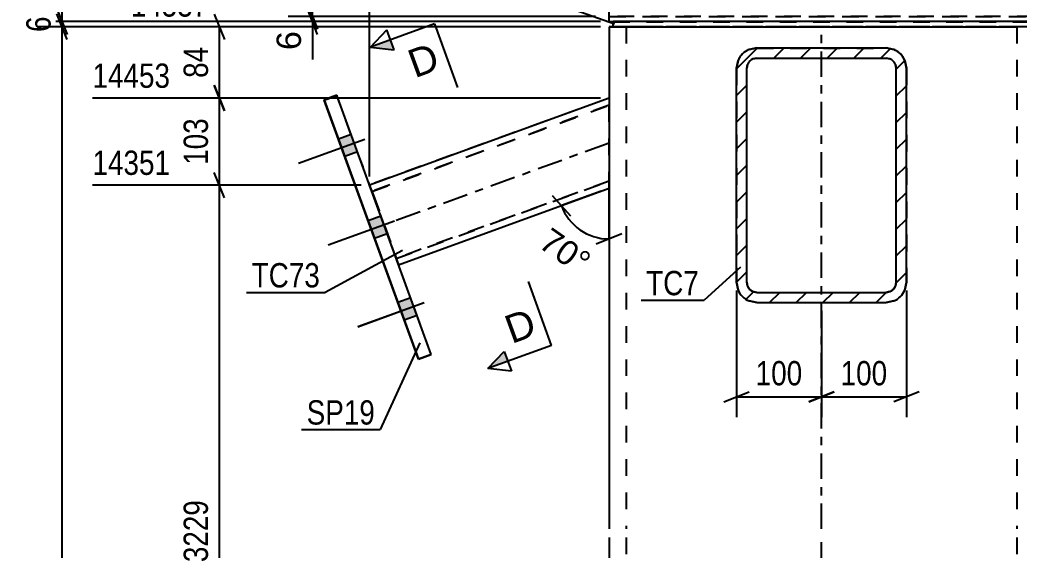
# Model space of a CAD drawing. Header units: millimetres. Extents: x -132 to 462, y -157 to 263.
# Drawn here: x 101.2 to 218.8, y 126.8 to 189.3 of the extents above; entities that cross this region are included whole.
import ezdxf

# ---------------------------------------------------------------- set-up
doc = ezdxf.new("R2010")
doc.units = ezdxf.units.MM
doc.linetypes.add('DXK_LINE_DOT2', pattern=[3.9198, 1.9599, -1.9599])
doc.linetypes.add('DXK_LINE_DOT3', pattern=[5.9187, 2.979, -0.9799, 0.9799, -0.9799])
doc.styles.add('Arial', font='ARIAL.TTF', dxfattribs={"height": 0.2})
doc.styles.add('Arial Narrow', font='ARIALN.TTF', dxfattribs={"height": 0.2})

# ---------------------------------------------------------------- blocks, each defined once
blk = doc.blocks.new('Part-339278202-2233 - 2097')
at = {"linetype": 'Continuous'}
h = blk.add_hatch(dxfattribs=at)
h.set_pattern_fill('', scale=0.7, style=0, pattern_type=0)
h.set_pattern_definition([(45, (185.564, 158.4048), (-1.57154, 1.57154), [])])
h.paths.add_polyline_path([(185.56, 183.6), (185.56, 158.4), (185.75, 157.49), (186.27, 156.71), (187.05, 156.19), (187.96, 156), (203.16, 156), (204.08, 156.19), (204.86, 156.71), (205.38, 157.49), (205.56, 158.4), (205.56, 183.6), (205.38, 184.52), (204.86, 185.3), (204.08, 185.82), (203.16, 186), (187.96, 186), (187.05, 185.82), (186.27, 185.3), (185.75, 184.52)])
h.paths.add_polyline_path([(187.12, 184.45), (187.5, 184.71), (187.96, 184.8), (203.16, 184.8), (203.62, 184.71), (204.01, 184.45), (204.27, 184.06), (204.36, 183.6), (204.36, 158.4), (204.27, 157.95), (204.01, 157.56), (203.62, 157.3), (203.16, 157.2), (187.96, 157.2), (187.5, 157.3), (187.12, 157.56), (186.86, 157.95), (186.76, 158.4), (186.76, 183.6), (186.86, 184.06)])
at = {"color": 7, "linetype": 'DXK_LINE_DOT2'}
for p, q in [((187.05, 185.82), (187.96, 186)), ((187.96, 186), (203.16, 186)), ((187.96, 186), (187.96, 186)), ((203.16, 186), (203.16, 186)), ((203.16, 186), (204.08, 185.82)), ((185.56, 183.6), (185.75, 184.52)), ((185.56, 183.6), (185.56, 158.4)), ((186.86, 184.06), (186.76, 183.6)), ((186.76, 183.6), (186.76, 183.6)), ((186.76, 158.4), (186.76, 183.6)), ((186.86, 184.06), (186.86, 184.06)), ((204.27, 184.06), (204.27, 184.06)), ((204.36, 183.6), (204.27, 184.06)), ((204.36, 183.6), (204.36, 183.6)), ((204.36, 158.4), (204.36, 183.6)), ((205.38, 184.52), (205.56, 183.6)), ((205.56, 183.6), (205.56, 158.4)), ((185.75, 157.48), (185.56, 158.4)), ((186.76, 158.4), (186.76, 158.4)), ((186.76, 158.4), (186.86, 157.94)), ((204.27, 157.94), (204.36, 158.4)), ((204.36, 158.4), (204.36, 158.4)), ((205.56, 158.4), (205.38, 157.48)), ((205.56, 158.4), (205.56, 158.4)), ((185.75, 157.48), (185.75, 157.49)), ((187.5, 157.29), (187.96, 157.2)), ((187.96, 157.2), (187.96, 157.2)), ((187.96, 157.2), (203.16, 157.2)), ((203.16, 157.2), (203.62, 157.29)), ((203.16, 157.2), (203.16, 157.2)), ((205.38, 157.48), (205.38, 157.49))]:
    blk.add_line(p, q, dxfattribs=at)
at = {"color": 2, "linetype": 'Continuous'}
for p, q in [((187.96, 186), (187.05, 185.82)), ((187.96, 186), (203.16, 186)), ((204.08, 185.82), (203.16, 186)), ((187.96, 184.8), (187.5, 184.71)), ((187.5, 184.71), (187.96, 184.8)), ((187.96, 184.8), (187.96, 184.8)), ((187.96, 184.8), (203.16, 184.8)), ((187.96, 184.8), (203.16, 184.8)), ((203.16, 184.8), (203.16, 184.8)), ((203.62, 184.71), (203.16, 184.8)), ((203.16, 184.8), (203.62, 184.71)), ((185.75, 184.52), (185.56, 183.6)), ((185.56, 158.4), (185.56, 183.6)), ((186.76, 183.6), (186.86, 184.06)), ((186.76, 158.4), (186.76, 183.6)), ((204.27, 184.06), (204.36, 183.6)), ((204.36, 158.4), (204.36, 183.6)), ((205.56, 183.6), (205.38, 184.52)), ((205.56, 158.4), (205.56, 183.6)), ((185.56, 158.4), (185.75, 157.49)), ((186.86, 157.95), (186.76, 158.4)), ((204.36, 158.4), (204.27, 157.95)), ((205.38, 157.49), (205.56, 158.4)), ((187.96, 157.2), (187.5, 157.3)), ((187.96, 157.2), (203.16, 157.2)), ((203.62, 157.3), (203.16, 157.2)), ((187.05, 156.19), (187.96, 156)), ((187.96, 156), (187.05, 156.18)), ((187.96, 156), (203.16, 156)), ((187.96, 156), (187.96, 156)), ((187.96, 156), (203.16, 156)), ((203.16, 156), (204.08, 156.19)), ((204.08, 156.18), (203.16, 156)), ((203.16, 156), (203.16, 156))]:
    blk.add_line(p, q, dxfattribs=at)
at = {"color": 7, "linetype": 'DXK_LINE_DOT3'}
blk.add_line((195.56, 171), (195.56, 171), dxfattribs=at)
at = {"color": 7, "linetype": 'DXK_LINE_DOT2'}
for centre, radius, start, end in [((187.96, 183.6), 2.4, 112.5, 157.5), ((203.16, 183.6), 2.4, 22.5, 67.5), ((187.96, 158.4), 1.2, 202.5, 247.5), ((203.16, 158.4), 1.2, 292.5, 337.5)]:
    blk.add_arc(centre, radius, start, end, dxfattribs=at)
at = {"color": 2, "linetype": 'Continuous'}
for centre, radius, start, end in [((187.96, 183.6), 2.4, 112.5, 157.5), ((203.16, 183.6), 2.4, 22.5, 67.5), ((187.96, 183.6), 1.2, 112.5, 157.5), ((187.96, 183.6), 1.2, 112.5, 157.5), ((203.16, 183.6), 1.2, 22.5, 67.5), ((203.16, 183.6), 1.2, 22.5, 67.5), ((187.96, 158.4), 1.2, 202.5, 247.5), ((203.16, 158.4), 1.2, 292.5, 337.5), ((187.96, 158.4), 2.4, 202.5, 247.5), ((187.96, 158.4), 2.4, 202.5, 247.5), ((203.16, 158.4), 2.4, 292.5, 337.5), ((203.16, 158.4), 2.4, 292.5, 337.5)]:
    blk.add_arc(centre, radius, start, end, dxfattribs=at)
blk = doc.blocks.new('Part-339278202-2172 - 2097')
at = {"color": 2, "linetype": 'Continuous'}
for p, q in [((170.56, 188.5), (170.56, 129.32)), ((170.56, 188.5), (170.87, 188.5)), ((170.87, 188.5), (171.06, 188.5)), ((172.74, 188.5), (173.03, 188.5)), ((173.03, 188.5), (174.56, 188.5)), ((174.56, 188.5), (216.56, 188.5)), ((216.56, 188.5), (218.09, 188.5)), ((218.39, 188.5), (218.09, 188.5)), ((170.56, 128.32), (170.56, 36))]:
    blk.add_line(p, q, dxfattribs=at)
at = {"color": 7, "linetype": 'DXK_LINE_DOT2'}
for p, q in [((170.87, 188.49), (170.56, 188.49)), ((171.74, 188.49), (170.87, 188.49)), ((171.06, 188.5), (171.74, 188.5)), ((171.74, 188.5), (172.74, 188.5)), ((173.03, 188.49), (171.74, 188.49)), ((172.56, 188.5), (172.56, 129.32)), ((172.72, 188.5), (172.56, 188.5)), ((172.56, 188.49), (172.72, 188.49)), ((173.15, 188.5), (172.72, 188.5)), ((172.72, 188.49), (173.15, 188.49)), ((174.56, 188.49), (173.03, 188.49)), ((173.8, 188.5), (173.15, 188.5)), ((173.15, 188.49), (173.8, 188.49)), ((174.56, 188.5), (173.8, 188.5)), ((173.8, 188.49), (174.56, 188.49)), ((174.56, 188.5), (216.56, 188.5)), ((174.56, 188.49), (216.56, 188.49)), ((174.56, 188.49), (216.56, 188.49)), ((217.33, 188.5), (216.56, 188.5)), ((216.56, 188.49), (217.33, 188.49)), ((218.09, 188.49), (216.56, 188.49)), ((217.98, 188.5), (217.33, 188.5)), ((217.33, 188.49), (217.98, 188.49)), ((218.41, 188.5), (217.98, 188.5)), ((217.98, 188.49), (218.41, 188.49)), ((219.39, 188.49), (218.09, 188.49)), ((219.39, 188.5), (218.39, 188.5)), ((218.56, 188.5), (218.41, 188.5)), ((218.41, 188.49), (218.56, 188.49)), ((218.56, 188.5), (218.56, 129.32)), ((172.56, 128.32), (172.56, 36)), ((218.56, 128.32), (218.56, 36))]:
    blk.add_line(p, q, dxfattribs=at)
at = {"color": 7, "linetype": 'DXK_LINE_DOT3'}
for p, q in [((195.56, 129.32), (195.56, 188.5)), ((195.56, 36), (195.56, 128.32))]:
    blk.add_line(p, q, dxfattribs=at)
blk = doc.blocks.new('Part-339278202-2264 - 2097')
at = {"color": 2, "linetype": 'Continuous'}
for p, q in [((138.53, 180.42), (137.02, 179.87)), ((149.64, 149.88), (138.53, 180.42)), ((137.02, 179.87), (148.14, 149.33)), ((137.02, 179.87), (137.02, 179.86)), ((137.02, 179.86), (137.02, 179.86)), ((148.14, 149.32), (137.02, 179.86)), ((148.14, 149.33), (149.64, 149.88)), ((149.64, 149.87), (148.14, 149.32)), ((149.64, 149.88), (149.64, 149.87)), ((149.64, 149.87), (149.64, 149.87)), ((148.14, 149.33), (148.14, 149.32))]:
    blk.add_line(p, q, dxfattribs=at)
at = {"color": 7, "linetype": 'DXK_LINE_DOT2'}
for p in [(137.02, 179.86), (138.53, 180.42), (149.64, 149.87)]:
    blk.add_line(p, (138.53, 180.41), dxfattribs=at)
blk = doc.blocks.new('Bolt-339278202-2265 - 2097')
at = {"linetype": 'Continuous'}
for points in [[(140.95, 173.74), (140.2, 175.81), (138.7, 175.26), (139.45, 173.19)], [(140.95, 173.74), (140.2, 175.81), (138.7, 175.26), (139.45, 173.19)], [(140.95, 173.74), (140.2, 175.81), (138.7, 175.26), (139.45, 173.19)], [(144.46, 164.11), (143.71, 166.18), (142.2, 165.63), (142.96, 163.56)], [(144.46, 164.11), (143.71, 166.17), (142.2, 165.63), (142.96, 163.56)], [(147.97, 154.48), (147.21, 156.55), (145.71, 156), (146.46, 153.93)], [(147.97, 154.47), (147.21, 156.54), (145.71, 155.99), (146.46, 153.93)], [(147.97, 154.48), (147.21, 156.54), (145.71, 156), (146.46, 153.93)]]:
    blk.add_hatch(color=1, dxfattribs=at).paths.add_polyline_path(points)
at = {"color": 1, "linetype": 'Continuous'}
for p, q in [((141.8, 175.22), (134, 172.38)), ((141.8, 175.22), (134, 172.38)), ((141.8, 175.22), (134, 172.38)), ((140.2, 175.81), (138.7, 175.26)), ((140.2, 175.81), (138.7, 175.26)), ((140.2, 175.81), (138.7, 175.26)), ((140.95, 173.74), (139.45, 173.19)), ((140.95, 173.74), (139.45, 173.19)), ((140.95, 173.74), (139.45, 173.19)), ((143.71, 166.18), (142.2, 165.63)), ((143.71, 166.17), (142.2, 165.63)), ((145.31, 165.59), (137.51, 162.75)), ((145.31, 165.58), (137.51, 162.75)), ((144.46, 164.11), (142.96, 163.56)), ((144.46, 164.11), (142.96, 163.56)), ((147.21, 156.55), (145.71, 156)), ((147.21, 156.54), (145.71, 155.99)), ((147.21, 156.54), (145.71, 156)), ((148.81, 155.96), (141.01, 153.12)), ((148.81, 155.95), (141.01, 153.11)), ((148.81, 155.95), (141.01, 153.12)), ((147.97, 154.48), (146.46, 153.93)), ((147.97, 154.48), (146.46, 153.93)), ((147.97, 154.47), (146.46, 153.93))]:
    blk.add_line(p, q, dxfattribs=at)
blk = doc.blocks.new('Part-339278202-2201 - 2097')
at = {"color": 7, "linetype": 'DXK_LINE_DOT2'}
for p, q in [((187.96, 185.99), (187.05, 185.81)), ((187.96, 185.99), (203.16, 185.99)), ((187.96, 185.99), (187.96, 185.99)), ((203.16, 185.99), (203.16, 185.99)), ((204.08, 185.81), (203.16, 185.99)), ((187.5, 184.7), (187.96, 184.79)), ((187.96, 184.79), (187.96, 184.79)), ((187.96, 184.79), (203.16, 184.79)), ((203.16, 184.79), (203.16, 184.79)), ((203.16, 184.79), (203.62, 184.7)), ((185.75, 184.51), (185.56, 183.59)), ((185.56, 183.59), (185.56, 158.39)), ((186.76, 183.59), (186.86, 184.05)), ((186.76, 183.59), (186.76, 183.59)), ((186.76, 158.39), (186.76, 183.59)), ((186.86, 184.05), (186.86, 184.05)), ((204.27, 184.05), (204.27, 184.05)), ((204.27, 184.05), (204.36, 183.59)), ((204.36, 183.59), (204.36, 183.59)), ((204.36, 158.39), (204.36, 183.59)), ((205.56, 183.59), (205.38, 184.51)), ((205.56, 183.59), (205.56, 158.39)), ((185.56, 158.39), (185.75, 157.47)), ((186.76, 158.39), (186.76, 158.39)), ((186.86, 157.93), (186.76, 158.39)), ((204.36, 158.39), (204.27, 157.93)), ((204.36, 158.39), (204.36, 158.39)), ((205.38, 157.47), (205.56, 158.39)), ((185.75, 157.47), (185.75, 157.47)), ((187.96, 157.19), (187.5, 157.28)), ((187.96, 157.19), (187.96, 157.19)), ((187.96, 157.19), (203.16, 157.19)), ((203.62, 157.28), (203.16, 157.19)), ((203.16, 157.19), (203.16, 157.19)), ((205.38, 157.47), (205.38, 157.47)), ((187.05, 156.18), (187.96, 155.99)), ((187.96, 155.99), (203.16, 155.99)), ((187.96, 155.99), (187.96, 155.99)), ((203.16, 155.99), (204.08, 156.18)), ((203.16, 155.99), (203.16, 155.99))]:
    blk.add_line(p, q, dxfattribs=at)
at = {"color": 7, "linetype": 'DXK_LINE_DOT3'}
blk.add_line((195.56, 170.99), (195.56, 170.99), dxfattribs=at)
at = {"color": 7, "linetype": 'DXK_LINE_DOT2'}
for centre, radius, start, end in [((187.96, 183.59), 2.4, 112.5, 157.5), ((203.16, 183.59), 2.4, 22.5, 67.5), ((187.96, 183.59), 1.2, 112.5, 157.5), ((203.16, 183.59), 1.2, 22.5, 67.5), ((187.96, 158.39), 1.2, 202.5, 247.5), ((203.16, 158.39), 1.2, 292.5, 337.5), ((187.96, 158.39), 2.4, 202.5, 247.5), ((203.16, 158.39), 2.4, 292.5, 337.5)]:
    blk.add_arc(centre, radius, start, end, dxfattribs=at)
blk = doc.blocks.new('Part-339278202-2156 - 2097')
at = {"color": 2, "linetype": 'Continuous'}
for p, q in [((220.06, 189.1), (171.06, 189.1)), ((171.06, 188.5), (171.06, 189.1)), ((171.06, 188.5), (172.74, 188.5)), ((220.06, 188.5), (218.39, 188.5)), ((220.06, 188.5), (220.06, 189.1))]:
    blk.add_line(p, q, dxfattribs=at)
at = {"color": 7, "linetype": 'DXK_LINE_DOT2'}
for p, q in [((171.06, 189.09), (220.06, 189.09)), ((171.06, 188.49), (171.06, 188.5)), ((171.06, 188.49), (171.06, 188.5)), ((220.06, 188.49), (171.06, 188.49)), ((218.39, 188.5), (172.74, 188.5)), ((220.06, 188.49), (220.06, 188.5)), ((220.06, 188.5), (220.06, 188.49))]:
    blk.add_line(p, q, dxfattribs=at)
blk = doc.blocks.new('Part-339278202-2238 - 2097')
at = {"color": 2, "linetype": 'Continuous'}
for p, q in [((170.56, 180.1), (142.37, 169.84)), ((145.79, 160.44), (170.56, 169.46)), ((145.79, 160.44), (170.56, 169.46))]:
    blk.add_line(p, q, dxfattribs=at)
at = {"color": 7, "linetype": 'DXK_LINE_DOT2'}
for p, q in [((170.56, 180.1), (142.37, 169.84)), ((170.56, 169.46), (170.56, 180.1)), ((142.65, 169.09), (170.56, 179.25)), ((170.56, 179.25), (142.65, 169.09)), ((142.37, 169.84), (142.37, 169.84)), ((142.37, 169.84), (142.42, 169.73)), ((142.42, 169.73), (142.37, 169.84)), ((142.42, 169.73), (142.53, 169.4)), ((142.53, 169.4), (142.42, 169.73)), ((142.53, 169.4), (142.71, 168.91)), ((142.71, 168.91), (142.53, 169.4)), ((145.52, 161.19), (170.56, 170.31)), ((170.56, 170.31), (145.52, 161.2)), ((142.65, 169.09), (142.65, 169.09)), ((142.67, 169.03), (142.65, 169.09)), ((142.65, 169.09), (142.67, 169.03)), ((142.82, 168.62), (142.67, 169.03)), ((142.67, 169.03), (142.73, 168.87)), ((142.71, 168.91), (145.46, 161.37)), ((142.71, 168.91), (145.46, 161.37)), ((142.73, 168.87), (142.82, 168.63)), ((142.82, 168.63), (145.35, 161.66)), ((142.82, 168.62), (145.35, 161.66)), ((145.35, 161.66), (145.5, 161.25)), ((145.44, 161.41), (145.35, 161.66)), ((145.5, 161.25), (145.44, 161.41)), ((145.46, 161.37), (145.63, 160.88)), ((145.63, 160.88), (145.46, 161.37)), ((145.5, 161.25), (145.52, 161.2)), ((145.52, 161.19), (145.5, 161.25)), ((145.52, 161.2), (145.52, 161.19)), ((145.63, 160.88), (145.75, 160.56)), ((145.75, 160.56), (145.63, 160.88)), ((145.75, 160.56), (145.79, 160.44)), ((145.79, 160.44), (145.75, 160.56)), ((145.79, 160.44), (145.79, 160.44)), ((145.79, 160.44), (145.79, 160.44))]:
    blk.add_line(p, q, dxfattribs=at)
at = {"color": 7, "linetype": 'DXK_LINE_DOT3'}
blk.add_line((170.56, 174.78), (144.08, 165.14), dxfattribs=at)
blk = doc.blocks.new('Part-339278202-7743 - 2097')
at = {"color": 2, "linetype": 'Continuous'}
for p, q in [((170.56, 199.1), (173.21, 199.1)), ((170.56, 199.1), (170.56, 197.9)), ((197.42, 199.1), (193.21, 199.1)), ((220.56, 199.1), (217.42, 199.1)), ((220.56, 199.1), (220.56, 199.01)), ((220.56, 199.01), (220.56, 189.1)), ((170.56, 189.19), (170.56, 197.9)), ((170.56, 189.19), (170.56, 189.1)), ((170.56, 189.1), (171.06, 189.1)), ((170.56, 189.1), (171.06, 189.1)), ((220.56, 189.1), (220.06, 189.1)), ((220.56, 189.1), (220.06, 189.1))]:
    blk.add_line(p, q, dxfattribs=at)
at = {"color": 7, "linetype": 'DXK_LINE_DOT2'}
for p, q in [((220.56, 199.1), (170.56, 199.1)), ((170.56, 199.1), (170.56, 199.1)), ((173.21, 199.1), (193.21, 199.1)), ((217.42, 199.1), (197.42, 199.1)), ((220.56, 199.1), (220.56, 199.1)), ((220.56, 198.5), (170.56, 198.5)), ((220.56, 198.5), (170.56, 198.5)), ((170.56, 198.5), (170.56, 198.5)), ((170.56, 198.5), (170.56, 198.45)), ((170.56, 198.45), (170.56, 198.13)), ((220.56, 198.5), (220.56, 198.5)), ((220.56, 198.45), (220.56, 198.5)), ((170.56, 190.3), (170.56, 190.3)), ((170.56, 190.3), (170.56, 190.3)), ((170.56, 190.3), (170.56, 190.3)), ((170.56, 189.7), (220.56, 189.7)), ((220.56, 189.7), (170.56, 189.7)), ((170.56, 189.7), (170.56, 189.7)), ((220.56, 190.3), (220.56, 190.3)), ((220.56, 190.3), (220.56, 190.3)), ((220.56, 190.3), (220.56, 190.3)), ((220.56, 189.7), (220.56, 189.7)), ((170.56, 189.1), (170.56, 189.1)), ((170.56, 189.1), (170.56, 189.1)), ((220.06, 189.1), (171.06, 189.1)), ((220.06, 189.1), (171.06, 189.1)), ((220.56, 189.1), (220.56, 189.1)), ((220.56, 189.1), (220.56, 189.1))]:
    blk.add_line(p, q, dxfattribs=at)
at = {"color": 7, "linetype": 'DXK_LINE_DOT3'}
blk.add_line((220.56, 194.1), (170.56, 194.1), dxfattribs=at)
blk = doc.blocks.new('StraightDimension-339278202-9805 - 2097')
at = {"color": 7, "linetype": 'Continuous'}
for p, q in [((106.78, 228.35), (105.58, 231.35)), ((192.21, 229.85), (103.33, 229.85)), ((106.18, 189.1), (106.18, 229.85)), ((105.58, 190.6), (106.78, 187.6)), ((169.56, 189.1), (103.33, 189.1))]:
    blk.add_line(p, q, dxfattribs=at)
at = {"color": 0}
blk.add_wipeout([(105.43, 212.82), (101.23, 212.82), (101.23, 206.13), (105.43, 206.13)], dxfattribs=at)
at = {"color": 3, "style": 'Arial Narrow'}
blk.add_text('408', height=2.863, rotation=90.0002, dxfattribs=at).set_placement((104.83, 206.73))
blk = doc.blocks.new('StraightDimension-339278202-2308 - 2097')
at = {"color": 7, "linetype": 'Continuous'}
for p, q in [((142.37, 170.84), (142.37, 249)), ((170.56, 189.49), (170.56, 249)), ((143.87, 246.75), (140.87, 245.55)), ((142.37, 246.15), (170.56, 246.15)), ((169.06, 245.55), (172.06, 246.75))]:
    blk.add_line(p, q, dxfattribs=at)
at = {"color": 0}
blk.add_wipeout([(159.81, 246.9), (159.81, 251.1), (153.13, 251.1), (153.13, 246.9)], dxfattribs=at)
at = {"color": 3, "style": 'Arial Narrow'}
blk.add_text('282', height=2.863, dxfattribs=at).set_placement((153.73, 247.5))
blk = doc.blocks.new('StraightDimension-339278202-2283 - 2097')
at = {"color": 7, "linetype": 'Continuous'}
for p, q in [((124.1, 189.99), (125.3, 186.99)), ((169.56, 188.49), (114.26, 188.49)), ((124.7, 180.1), (124.7, 188.49)), ((125.3, 178.6), (124.1, 181.6)), ((169.56, 180.1), (109.76, 180.1))]:
    blk.add_line(p, q, dxfattribs=at)
at = {"color": 0, "linetype": 'Continuous'}
blk.add_wipeout([(124, 189.09), (124, 193.29), (113.66, 193.29), (113.66, 189.09)], dxfattribs=at)
at = {"color": 0}
blk.add_wipeout([(123.95, 186.73), (119.75, 186.73), (119.75, 181.87), (123.95, 181.87)], dxfattribs=at)
at = {"color": 3, "linetype": 'Continuous', "style": 'Arial Narrow'}
blk.add_text('14537', height=2.863, dxfattribs=at).set_placement((114.26, 189.69))
at = {"color": 3, "style": 'Arial Narrow'}
blk.add_text('84', height=2.863, rotation=90.0002, dxfattribs=at).set_placement((123.35, 182.47))
blk = doc.blocks.new('StraightDimension-339278202-2291 - 2097')
at = {"color": 7, "linetype": 'Continuous'}
for p, q in [((124.1, 181.6), (125.3, 178.6)), ((169.56, 180.1), (109.76, 180.1)), ((124.7, 169.84), (124.7, 180.1)), ((125.3, 168.34), (124.1, 171.34)), ((141.37, 169.84), (109.76, 169.84))]:
    blk.add_line(p, q, dxfattribs=at)
at = {"color": 0, "linetype": 'Continuous'}
blk.add_wipeout([(119.5, 180.7), (119.5, 184.9), (109.16, 184.9), (109.16, 180.7)], dxfattribs=at)
at = {"color": 3, "linetype": 'Continuous', "style": 'Arial Narrow'}
blk.add_text('14453', height=2.863, dxfattribs=at).set_placement((109.76, 181.3))
at = {"color": 0}
blk.add_wipeout([(123.95, 178.31), (119.75, 178.31), (119.75, 171.63), (123.95, 171.63)], dxfattribs=at)
at = {"color": 3, "style": 'Arial Narrow'}
blk.add_text('103', height=2.863, rotation=90.0002, dxfattribs=at).set_placement((123.35, 172.23))
blk = doc.blocks.new('StraightDimension-339278202-2299 - 2097')
at = {"color": 7, "linetype": 'Continuous'}
for p, q in [((125.3, 168.34), (124.1, 171.34)), ((141.37, 169.84), (109.76, 169.84)), ((124.7, 88.28), (124.7, 169.84)), ((124.1, 89.78), (125.3, 86.78)), ((169.56, 88.28), (114.26, 88.28))]:
    blk.add_line(p, q, dxfattribs=at)
at = {"color": 0, "linetype": 'Continuous'}
blk.add_wipeout([(119.5, 170.44), (119.5, 174.64), (109.16, 174.64), (109.16, 170.44)], dxfattribs=at)
at = {"color": 0}
blk.add_wipeout([(123.95, 133.32), (119.75, 133.32), (119.75, 124.81), (123.95, 124.81)], dxfattribs=at)
at = {"color": 3, "linetype": 'Continuous', "style": 'Arial Narrow'}
blk.add_text('14351', height=2.863, dxfattribs=at).set_placement((109.76, 171.04))
at = {"color": 3, "style": 'Arial Narrow'}
blk.add_text('3229', height=2.863, rotation=90.0002, dxfattribs=at).set_placement((123.35, 125.41))
blk = doc.blocks.new('StraightDimension-339278202-2381 - 2097')
at = {"color": 7, "linetype": 'Continuous'}
for p, q in [((205.56, 157.4), (205.56, 142.49)), ((195.56, 155.01), (195.56, 142.49)), ((194.06, 144.29), (197.06, 145.49)), ((195.56, 144.89), (205.56, 144.89)), ((207.06, 145.49), (204.06, 144.29))]:
    blk.add_line(p, q, dxfattribs=at)
at = {"color": 0}
blk.add_wipeout([(203.91, 145.64), (203.91, 149.84), (197.22, 149.84), (197.22, 145.64)], dxfattribs=at)
at = {"color": 3, "style": 'Arial Narrow'}
blk.add_text('100', height=2.863, dxfattribs=at).set_placement((197.82, 146.24))
blk = doc.blocks.new('StraightDimension-339278202-2395 - 2097')
at = {"color": 7, "linetype": 'Continuous'}
for p, q in [((185.56, 157.4), (185.56, 142.49)), ((195.56, 155.01), (195.56, 142.49)), ((184.06, 144.29), (187.06, 145.49)), ((185.56, 144.89), (195.56, 144.89)), ((197.06, 145.49), (194.06, 144.29))]:
    blk.add_line(p, q, dxfattribs=at)
at = {"color": 0}
blk.add_wipeout([(193.91, 145.64), (193.91, 149.84), (187.22, 149.84), (187.22, 145.64)], dxfattribs=at)
at = {"color": 3, "style": 'Arial Narrow'}
blk.add_text('100', height=2.863, dxfattribs=at).set_placement((187.82, 146.24))
blk = doc.blocks.new('StraightDimension-339278202-9446 - 2097')
at = {"color": 7, "linetype": 'Continuous'}
for p, q in [((135.05, 200), (136.25, 197)), ((168.96, 198.5), (132.8, 198.5)), ((135.65, 189.7), (135.65, 198.5)), ((136.25, 188.2), (135.05, 191.2)), ((168.96, 189.7), (132.8, 189.7))]:
    blk.add_line(p, q, dxfattribs=at)
at = {"color": 0}
blk.add_wipeout([(134.9, 196.92), (130.7, 196.92), (130.7, 191.27), (134.9, 191.27)], dxfattribs=at)
at = {"color": 3, "style": 'Arial'}
blk.add_text('88', height=2.865, rotation=90.0002, dxfattribs=at).set_placement((134.3, 191.87))
blk = doc.blocks.new('StraightDimension-339278202-9447 - 2097')
at = {"color": 7, "linetype": 'Continuous'}
for p, q in [((135.05, 191.2), (136.25, 188.2)), ((136.25, 187.6), (135.05, 190.6)), ((168.96, 189.7), (132.8, 189.7)), ((135.65, 189.1), (135.65, 189.7)), ((169.56, 189.1), (132.8, 189.1)), ((135.65, 189.1), (135.65, 184.62)), ((135.65, 189.1), (135.65, 184.62))]:
    blk.add_line(p, q, dxfattribs=at)
at = {"color": 0}
blk.add_wipeout([(134.9, 188.57), (130.7, 188.57), (130.7, 185.15), (134.9, 185.15)], dxfattribs=at)
at = {"color": 3, "style": 'Arial'}
blk.add_text('6', height=2.87, rotation=90.0002, dxfattribs=at).set_placement((134.3, 185.75))
blk = doc.blocks.new('StraightDimension-339278202-9806 - 2097')
at = {"color": 7, "linetype": 'Continuous'}
for p, q in [((105.58, 190.6), (106.78, 187.6)), ((106.78, 187), (105.58, 190)), ((169.56, 189.1), (103.33, 189.1)), ((169.56, 188.5), (103.33, 188.5)), ((106.18, 188.5), (106.18, 189.1))]:
    blk.add_line(p, q, dxfattribs=at)
at = {"color": 0}
blk.add_wipeout([(105.43, 190.31), (101.23, 190.31), (101.23, 187.28), (105.43, 187.28)], dxfattribs=at)
at = {"color": 3, "style": 'Arial Narrow'}
blk.add_text('6', height=2.86, rotation=90.0002, dxfattribs=at).set_placement((104.83, 187.88))
blk = doc.blocks.new('StraightDimension-339278202-9807 - 2097')
at = {"color": 7, "linetype": 'Continuous'}
for p, q in [((106.78, 187), (105.58, 190)), ((169.56, 188.5), (103.33, 188.5)), ((106.18, -0.01), (106.18, 188.5))]:
    blk.add_line(p, q, dxfattribs=at)
blk = doc.blocks.new('AngleDimension-339278202-10471 - 2097')
at = {"color": 7, "linetype": 'Continuous'}
for p, q in [((164.96, 167.42), (170.56, 169.46)), ((170.56, 163.49), (170.56, 169.46)), ((163.88, 168.62), (166.04, 166.21)), ((169.62, 169.12), (164.96, 167.42)), ((172.06, 164.09), (169.06, 162.89))]:
    blk.add_line(p, q, dxfattribs=at)
blk.add_arc((170.56, 169.46), 5.97, 200.0225, 270, dxfattribs=at)
at = {"color": 0}
blk.add_wipeout([(167.19, 158.32), (169.6, 161.76), (163.66, 165.91), (161.25, 162.47)], dxfattribs=at)
at = {"color": 3, "style": 'Arial'}
blk.add_text('70°', height=2.865, rotation=-34.9905, dxfattribs=at).set_placement((162.09, 162.62))
blk = doc.blocks.new('Mark-339278202-2234 - 2097')
at = {"color": 30, "linetype": 'Continuous'}
for p in [(146.26, 162.12), (127.9, 157.18)]:
    blk.add_line(p, (137.13, 157.18), dxfattribs=at)
at = {"color": 0}
blk.add_wipeout([(136.53, 157.78), (136.53, 160.78), (128.5, 160.78), (128.5, 157.78)], dxfattribs=at)
blk.add_wipeout([(136.53, 157.78), (136.53, 160.78), (128.5, 160.78), (128.5, 157.78)], dxfattribs=at)
at = {"color": 3, "style": 'Arial Narrow'}
blk.add_text('TC73', height=2.863, dxfattribs=at).set_placement((128.5, 157.78))
blk = doc.blocks.new('Mark-339278202-2260 - 2097')
at = {"color": 30, "linetype": 'Continuous'}
for p in [(148.3, 151.26), (134.37, 141.02)]:
    blk.add_line(p, (143.61, 141.02), dxfattribs=at)
at = {"color": 0}
blk.add_wipeout([(143.01, 141.62), (143.01, 144.62), (134.97, 144.62), (134.97, 141.62)], dxfattribs=at)
blk.add_wipeout([(143.01, 141.62), (143.01, 144.62), (134.97, 144.62), (134.97, 141.62)], dxfattribs=at)
at = {"color": 3, "style": 'Arial Narrow'}
blk.add_text('SP19', height=2.863, dxfattribs=at).set_placement((134.97, 141.62))
blk = doc.blocks.new('Mark-339278202-2152 - 2097')
at = {"color": 30, "linetype": 'Continuous'}
for p in [(155.12, 191.37), (171.21, 188.8)]:
    blk.add_line(p, (163.99, 191.37), dxfattribs=at)
at = {"color": 0}
blk.add_wipeout([(163.39, 191.97), (163.39, 194.97), (155.72, 194.97), (155.72, 191.97)], dxfattribs=at)
blk.add_wipeout([(163.39, 191.97), (163.39, 194.97), (155.72, 194.97), (155.72, 191.97)], dxfattribs=at)
at = {"color": 3, "style": 'Arial Narrow'}
blk.add_text('PL92', height=2.863, dxfattribs=at).set_placement((155.72, 191.97))
blk = doc.blocks.new('SectionMark-339278202-2576 - 2097')
at = {"linetype": 'Continuous'}
for points in [[(144.83, 186.96), (145.26, 185.78), (142.48, 186.1)], [(158.2, 150.24), (158.63, 149.07), (156.28, 148.21)]]:
    blk.add_hatch(color=6, dxfattribs=at).paths.add_polyline_path(points)
at = {"color": 6, "linetype": 'Continuous'}
for p, q in [((142.48, 186.1), (144.41, 188.13)), ((145.26, 185.78), (144.41, 188.13)), ((142.48, 186.1), (145.26, 185.78)), ((156.28, 148.21), (158.2, 150.24)), ((158.2, 150.24), (159.06, 147.9)), ((159.06, 147.9), (156.28, 148.21))]:
    blk.add_line(p, q, dxfattribs=at)
at = {"color": 0, "linetype": 'Continuous'}
for points in [[(150.86, 183.56), (149.66, 186.85), (146.49, 185.7), (147.69, 182.41)], [(162.26, 152.25), (161.06, 155.54), (157.9, 154.39), (159.09, 151.1)]]:
    blk.add_wipeout(points, dxfattribs=at)
at = {"color": 6, "linetype": 'Continuous'}
for p, q in [((150, 188.84), (142.48, 186.1)), ((150, 188.84), (152.74, 181.32)), ((163.8, 150.95), (161.06, 158.47)), ((163.8, 150.95), (156.28, 148.21))]:
    blk.add_line(p, q, dxfattribs=at)
at = {"color": 3, "linetype": 'Continuous', "style": 'Arial'}
for p in [(147.69, 182.41), (159.09, 151.1)]:
    blk.add_text('D', height=3.34, rotation=20.0077, dxfattribs=at).set_placement(p)
blk = doc.blocks.new('Mark-339278202-2229 - 2097')
at = {"color": 30, "linetype": 'Continuous'}
for p in [(186.02, 160.18), (174.33, 156.26)]:
    blk.add_line(p, (181.74, 156.26), dxfattribs=at)
at = {"color": 0}
blk.add_wipeout([(181.14, 156.86), (181.14, 159.86), (174.93, 159.86), (174.93, 156.86)], dxfattribs=at)
blk.add_wipeout([(181.14, 156.86), (181.14, 159.86), (174.93, 159.86), (174.93, 156.86)], dxfattribs=at)
at = {"color": 3, "style": 'Arial Narrow'}
blk.add_text('TC7', height=2.863, dxfattribs=at).set_placement((174.93, 156.86))

msp = doc.modelspace()

# ---------------------------------------------------------------- block references
for name in ['Part-339278202-7743 - 2097', 'Part-339278202-2172 - 2097', 'Part-339278202-2156 - 2097', 'Part-339278202-2233 - 2097', 'Part-339278202-2201 - 2097', 'Part-339278202-2264 - 2097', 'Part-339278202-2238 - 2097', 'Bolt-339278202-2265 - 2097']:
    msp.add_blockref(name, (0, 0))

# ---------------------------------------------------------------- next in the draw order: block references
for name in ['StraightDimension-339278202-9805 - 2097', 'StraightDimension-339278202-2381 - 2097']:
    msp.add_blockref(name, (0, 0))

# ---------------------------------------------------------------- next in the draw order: block references
for name in ['StraightDimension-339278202-2308 - 2097', 'StraightDimension-339278202-2395 - 2097']:
    msp.add_blockref(name, (0, 0))

# ---------------------------------------------------------------- next in the draw order: block references
for name in ['StraightDimension-339278202-2283 - 2097', 'Mark-339278202-2229 - 2097']:
    msp.add_blockref(name, (0, 0))

# ---------------------------------------------------------------- next in the draw order: block references
for name in ['StraightDimension-339278202-9446 - 2097', 'StraightDimension-339278202-2291 - 2097']:
    msp.add_blockref(name, (0, 0))

# ---------------------------------------------------------------- next in the draw order: block references
for name in ['StraightDimension-339278202-9447 - 2097', 'StraightDimension-339278202-2299 - 2097']:
    msp.add_blockref(name, (0, 0))

# ---------------------------------------------------------------- next in the draw order: block references
msp.add_blockref('StraightDimension-339278202-9806 - 2097', (0, 0))

# ---------------------------------------------------------------- next in the draw order: block references
msp.add_blockref('StraightDimension-339278202-9807 - 2097', (0, 0))

# ---------------------------------------------------------------- next in the draw order: block references
for name in ['Mark-339278202-2152 - 2097', 'AngleDimension-339278202-10471 - 2097', 'Mark-339278202-2234 - 2097', 'Mark-339278202-2260 - 2097']:
    msp.add_blockref(name, (0, 0))

# ---------------------------------------------------------------- next in the draw order: block references
msp.add_blockref('SectionMark-339278202-2576 - 2097', (0, 0))

doc.saveas('drawing.dxf')
